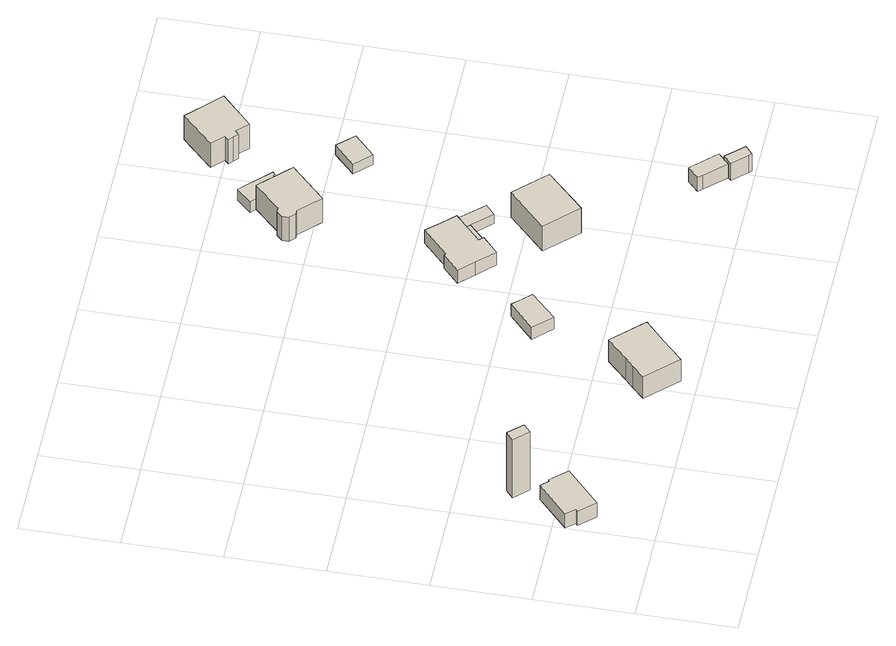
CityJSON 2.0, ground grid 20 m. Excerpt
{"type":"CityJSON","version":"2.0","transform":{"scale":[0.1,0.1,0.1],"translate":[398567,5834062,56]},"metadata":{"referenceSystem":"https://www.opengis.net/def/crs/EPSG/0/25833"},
"CityObjects":{
"building1":{"type":"Building","attributes":{"Gemeindeschluessel":"11000003","BezugspunktDach":"2200","function":"31001_1010","measuredHeight":3.87,"storeysAboveGround":1},"address":[{"country":"Germany","locality":"Berlin","thoroughfareNumber":"61 (2)","thoroughfareName":"Hörstenweg"}],"geometry":[{"type":"Solid","lod":"1","boundaries":[[[[0,1,2,3,4,5,6,7]],[[8,9,10,11,12,13,14,15]],[[8,15,7,6]],[[9,8,6,5]],[[10,9,5,4]],[[11,10,4,3]],[[12,11,3,2]],[[13,12,2,1]],[[14,13,1,0]],[[15,14,0,7]]]]}]},
"building2":{"type":"Building","attributes":{"Gemeindeschluessel":"11000003","BezugspunktDach":"2200","function":"31001_2000","measuredHeight":15.69,"storeysAboveGround":1},"address":[{"country":"Germany","locality":"Berlin","thoroughfareNumber":"61 (4)","thoroughfareName":"Hörstenweg"}],"geometry":[{"type":"Solid","lod":"1","boundaries":[[[[16,17,18,19]],[[20,21,22,23]],[[20,23,19,18]],[[21,20,18,17]],[[22,21,17,16]],[[23,22,16,19]]]]}]},
"building3":{"type":"Building","attributes":{"Gemeindeschluessel":"11000003","BezugspunktDach":"2200","function":"31001_1010","measuredHeight":7.04,"storeysAboveGround":1},"address":[{"country":"Germany","locality":"Berlin","thoroughfareNumber":"63","thoroughfareName":"Hörstenweg"}],"geometry":[{"type":"Solid","lod":"1","boundaries":[[[[24,25,26,27,28,29,30,31]],[[32,33,34,35,36,37,38,39]],[[32,39,31,30]],[[33,32,30,29]],[[34,33,29,28]],[[35,34,28,27]],[[36,35,27,26]],[[37,36,26,25]],[[38,37,25,24]],[[39,38,24,31]]]]}]},
"building4":{"type":"Building","attributes":{"Gemeindeschluessel":"11000003","BezugspunktDach":"2200","function":"31001_1312","measuredHeight":3.45,"storeysAboveGround":1},"address":[{"country":"Germany","locality":"Berlin","thoroughfareNumber":"65","thoroughfareName":"Hörstenweg"}],"geometry":[{"type":"Solid","lod":"1","boundaries":[[[[40,41,42,43,44]],[[45,46,47,48,49]],[[45,49,44,43]],[[46,45,43,42]],[[47,46,42,41]],[[48,47,41,40]],[[49,48,40,44]]]]}]},
"building5":{"type":"Building","attributes":{"Gemeindeschluessel":"11000003","BezugspunktDach":"2200","function":"31001_2020","measuredHeight":4.21,"storeysAboveGround":1},"address":[{"country":"Germany","locality":"Berlin","thoroughfareNumber":"67 (2)","thoroughfareName":"Hörstenweg"}],"geometry":[{"type":"Solid","lod":"1","boundaries":[[[[50,51,52,53,54,55,56,57,58,59,60]],[[61,62,63,64,65,66,67,68,69,70,71]],[[61,71,60,59]],[[62,61,59,58]],[[63,62,58,57]],[[64,63,57,56]],[[65,64,56,55]],[[66,65,55,54]],[[67,66,54,53]],[[68,67,53,52]],[[69,68,52,51]],[[70,69,51,50]],[[71,70,50,60]]]]}]},
"building6":{"type":"Building","attributes":{"Gemeindeschluessel":"11000003","BezugspunktDach":"2200","function":"51009_1610","measuredHeight":2.53,"storeysAboveGround":0},"address":[{"country":"Germany","locality":"Berlin"}],"geometry":[{"type":"Solid","lod":"1","boundaries":[[[[72,73,74,75]],[[76,77,78,79]],[[76,79,75,74]],[[77,76,74,73]],[[78,77,73,72]],[[79,78,72,75]]]]}]},
"building7":{"type":"Building","attributes":{"Gemeindeschluessel":"11000003","BezugspunktDach":"2200","function":"31001_1010","measuredHeight":9.45,"storeysAboveGround":1},"address":[{"country":"Germany","locality":"Berlin","thoroughfareNumber":"67","thoroughfareName":"Hörstenweg"}],"geometry":[{"type":"Solid","lod":"1","boundaries":[[[[80,81,82,83,84]],[[85,86,87,88,89]],[[85,89,84,83]],[[86,85,83,82]],[[87,86,82,81]],[[88,87,81,80]],[[89,88,80,84]]]]}]},
"building8":{"type":"Building","attributes":{"Gemeindeschluessel":"11000003","BezugspunktDach":"2200","function":"31001_2723","measuredHeight":2.49,"storeysAboveGround":1},"address":[{"country":"Germany","locality":"Berlin","thoroughfareNumber":"67 (1)","thoroughfareName":"Hörstenweg"}],"geometry":[{"type":"Solid","lod":"1","boundaries":[[[[73,90,91,92,74]],[[93,94,95,96,97]],[[93,97,74,92]],[[94,93,92,91]],[[95,94,91,90]],[[96,95,90,73]],[[97,96,73,74]]]]}]},
"building9":{"type":"Building","attributes":{"Gemeindeschluessel":"11000003","BezugspunktDach":"2200","function":"31001_1010","measuredHeight":6.5,"storeysAboveGround":1},"address":[{"country":"Germany","locality":"Berlin","thoroughfareNumber":"67B","thoroughfareName":"Hörstenweg"}],"geometry":[{"type":"Solid","lod":"1","boundaries":[[[[98,99,100,101,102,103,104,105,106,107]],[[108,109,110,111,112,113,114,115,116,117]],[[108,117,107,106]],[[109,108,106,105]],[[110,109,105,104]],[[111,110,104,103]],[[112,111,103,102]],[[113,112,102,101]],[[114,113,101,100]],[[115,114,100,99]],[[116,115,99,98]],[[117,116,98,107]]]]}]},
"building10":{"type":"Building","attributes":{"Gemeindeschluessel":"11000003","BezugspunktDach":"2200","function":"31001_2463","measuredHeight":4.72,"storeysAboveGround":1},"address":[{"country":"Germany","locality":"Berlin","thoroughfareNumber":"66 (1)","thoroughfareName":"Hörstenweg"}],"geometry":[{"type":"Solid","lod":"1","boundaries":[[[[118,119,120,121,122]],[[123,124,125,126,127]],[[123,127,122,121]],[[124,123,121,120]],[[125,124,120,119]],[[126,125,119,118]],[[127,126,118,122]]]]}]},
"building11":{"type":"Building","attributes":{"Gemeindeschluessel":"11000003","BezugspunktDach":"2200","function":"51009_1610","measuredHeight":5.23,"storeysAboveGround":0},"address":[{"country":"Germany","locality":"Berlin"}],"geometry":[{"type":"Solid","lod":"1","boundaries":[[[[128,129,130,131,132]],[[133,134,135,136,137]],[[133,137,132,131]],[[134,133,131,130]],[[135,134,130,129]],[[136,135,129,128]],[[137,136,128,132]]]]}]},
"building12":{"type":"Building","attributes":{"Gemeindeschluessel":"11000003","BezugspunktDach":"2200","function":"31001_2463","measuredHeight":2.93,"storeysAboveGround":1},"address":[{"country":"Germany","locality":"Berlin","thoroughfareNumber":"67B (1)","thoroughfareName":"Hörstenweg"}],"geometry":[{"type":"Solid","lod":"1","boundaries":[[[[138,139,140,141,142,143,144]],[[145,146,147,148,149,150,151]],[[145,151,144,143]],[[146,145,143,142]],[[147,146,142,141]],[[148,147,141,140]],[[149,148,140,139]],[[150,149,139,138]],[[151,150,138,144]]]]}]},
"building13":{"type":"Building","attributes":{"Gemeindeschluessel":"11000003","BezugspunktDach":"2200","function":"31001_1010","measuredHeight":2.56,"storeysAboveGround":1},"address":[{"country":"Germany","locality":"Berlin","thoroughfareNumber":"69 (1)","thoroughfareName":"Hörstenweg"}],"geometry":[{"type":"Solid","lod":"1","boundaries":[[[[152,153,154,155]],[[156,157,158,159]],[[156,159,155,154]],[[157,156,154,153]],[[158,157,153,152]],[[159,158,152,155]]]]}]},
"building14":{"type":"Building","attributes":{"Gemeindeschluessel":"11000003","BezugspunktDach":"2200","function":"31001_1010","measuredHeight":7.98,"storeysAboveGround":1},"address":[{"country":"Germany","locality":"Berlin","thoroughfareNumber":"67C","thoroughfareName":"Hörstenweg"}],"geometry":[{"type":"Solid","lod":"1","boundaries":[[[[160,161,162,163,164,165,166,167,168,169]],[[170,171,172,173,174,175,176,177,178,179]],[[170,179,169,168]],[[171,170,168,167]],[[172,171,167,166]],[[173,172,166,165]],[[174,173,165,164]],[[175,174,164,163]],[[176,175,163,162]],[[177,176,162,161]],[[178,177,161,160]],[[179,178,160,169]]]]}]}
},
"vertices":[
[17,158,46],[12,154,46],[42,122,46],[116,191,46],[85,225,46],[82,222,46],[67,238,46],[1,176,46],[67,238,8],[82,222,8],[85,225,8],[116,191,8],[42,122,8],[12,154,8],[17,158,8],[1,176,8],
[89,261,164],[106,276,164],[79,305,164],[62,290,164],[79,305,7],[106,276,7],[89,261,7],[62,290,7],
[424,33,73],[449,57,73],[467,75,73],[511,116,73],[450,179,73],[407,137,73],[388,119,73],[364,95,73],[388,119,15],[407,137,15],[450,179,15],[511,116,15],[467,75,15],[449,57,15],[424,33,15],[364,95,15],
[515,297,47],[568,349,47],[551,367,47],[534,385,47],[480,334,47],[534,385,15],[551,367,15],[568,349,15],[515,297,15],[480,334,15],
[630,472,50],[663,438,50],[697,469,50],[689,478,50],[724,511,50],[745,531,50],[720,557,50],[695,584,50],[640,532,50],[636,535,50],[601,502,50],[636,535,15],[640,532,15],[695,584,15],[720,557,15],[745,531,15],[724,511,15],[689,478,15],[697,469,15],[663,438,15],[630,472,15],[601,502,15],
[697,469,43],[732,502,43],[724,511,43],[689,478,43],[724,511,17],[732,502,17],[697,469,17],[689,478,17],
[776,295,85],[854,372,85],[823,404,85],[792,435,85],[714,358,85],[792,435,18],[823,404,18],[854,372,18],[776,295,18],[714,358,18],
[769,463,43],[790,482,43],[745,531,43],[745,531,18],[790,482,18],[769,463,18],[732,502,18],[724,511,18],
[662,827,80],[670,828,80],[713,786,80],[784,856,80],[768,872,80],[723,917,80],[671,864,80],[662,864,80],[650,852,80],[650,839,80],[650,852,15],[662,864,15],[671,864,15],[723,917,15],[768,872,15],[784,856,15],[713,786,15],[670,828,15],[662,827,15],[650,839,15],
[931,89,60],[970,47,60],[994,70,60],[946,120,60],[923,98,60],[946,120,23],[994,70,23],[970,47,23],[931,89,23],[923,98,23],
[991,11,70],[996,6,70],[1013,21,70],[980,57,70],[963,40,70],[980,57,24],[1013,21,24],[996,6,24],[991,11,24],[963,40,24],
[723,917,43],[768,872,43],[792,897,43],[795,894,43],[800,899,43],[742,957,43],[713,927,43],[742,957,14],[800,899,14],[795,894,14],[792,897,14],[768,872,14],[723,917,14],[713,927,14],
[881,720,44],[925,762,44],[893,795,44],[849,753,44],[893,795,18],[925,762,18],[881,720,18],[849,753,18],
[841,1000,80],[833,992,80],[842,984,80],[851,976,80],[859,983,80],[882,960,80],[947,1023,80],[914,1055,80],[881,1087,80],[817,1024,80],[881,1087,15],[914,1055,15],[947,1023,15],[882,960,15],[859,983,15],[851,976,15],[842,984,15],[833,992,15],[841,1000,15],[817,1024,15]
]}
